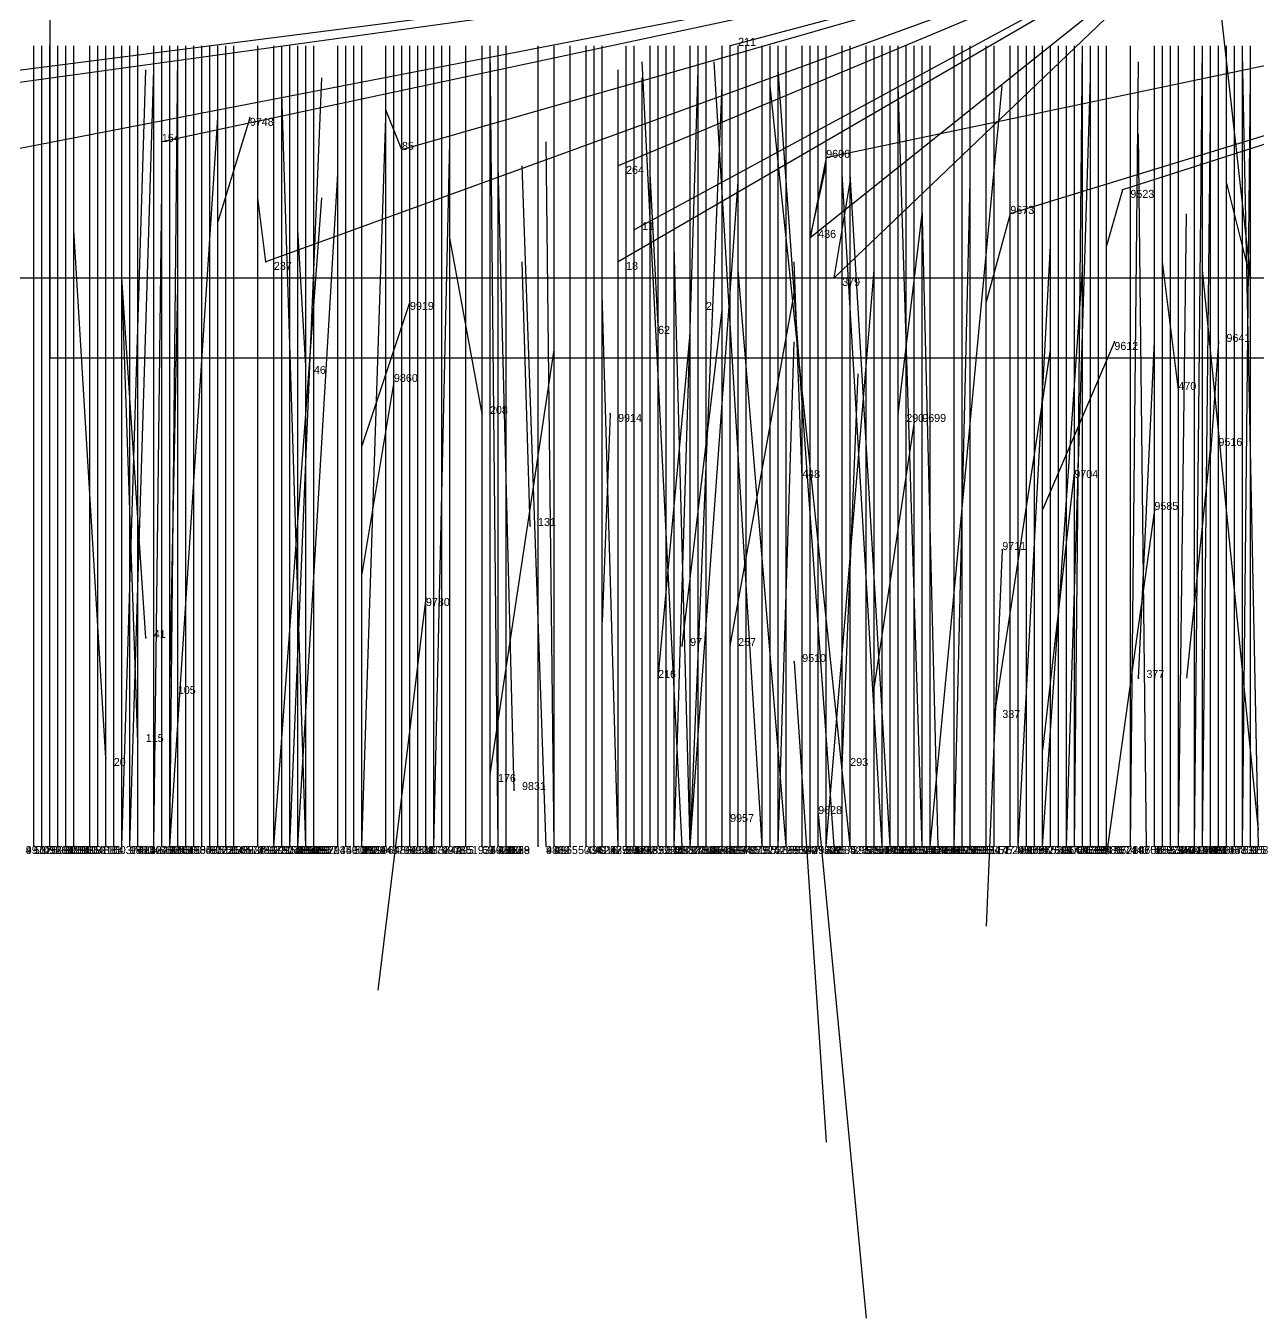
# Model space of a CAD drawing. Extents: x -0.07 to 1.1, y -0.07 to 1.1.
# Drawn here: x 0.161 to 0.315, y -0.059 to 0.1025 of the extents above; entities that cross this region are included whole.
import ezdxf

# ---------------------------------------------------------------- set-up
doc = ezdxf.new("R2010")
doc.units = 0
for name, color, linetype in [('Clients', 3, 'CONTINUOUS'), ('Facilities', 3, 'CONTINUOUS'), ('Facilities_lines', 3, 'CONTINUOUS'), ('Min_max_boxes', 1, 'CONTINUOUS'), ('Normals', 1, 'CONTINUOUS'), ('Source_points', 5, 'CONTINUOUS'), ('Text', 3, 'CONTINUOUS')]:
    doc.layers.add(name, color=color, linetype=linetype)

msp = doc.modelspace()

# ---------------------------------------------------------------- linework, layer by layer
at = {"layer": 'Clients', "color": 5}
for p in [(0.249, 0.1), (0.178, 0.088), (0.208, 0.087), (0.261, 0.086, 1), (0.235, 0.085), (0.298, 0.082, 1), (0.284, 0.079, 1), (0.237, 0.077), (0.259, 0.076), (0.191, 0.073), (0.235, 0.073), (0.262, 0.071), (0.314, 0.071)]:
    msp.add_point(p, dxfattribs=at)
at = {"layer": 'Facilities', "color": 3}
for p in [(0.189, 0.091, 1), (0.209, 0.068, 1), (0.246, 0.068), (0.24, 0.065), (0.297, 0.063, 1), (0.31, 0.063, 1), (0.196, 0.06), (0.207, 0.058, 1), (0.305, 0.057), (0.218, 0.054), (0.234, 0.054, 1), (0.27, 0.054), (0.272, 0.053, 1), (0.309, 0.05, 1), (0.292, 0.047, 1), (0.258, 0.046), (0.302, 0.042, 1), (0.224, 0.04), (0.283, 0.037, 1), (0.211, 0.031, 1), (0.176, 0.026), (0.243, 0.025), (0.249, 0.025), (0.257, 0.023, 1), (0.24, 0.021), (0.3, 0.021), (0.179, 0.02), (0.282, 0.016), (0.175, 0.013), (0.171, 0.011), (0.263, 0.01), (0.219, 0.009), (0.222, 0.007, 1), (0.249, 0.004, 1), (0.26, 0.004, 1), (0.162, 0, 0.362), (0.163, 0, 0.086), (0.163, 0, 0.546), (0.164, 0, 0.513), (0.164, 0, 0.807), (0.164, 0, 0.866), (0.165, 0, 0.772), (0.166, 0, 0.596), (0.166, 0, 0.887), (0.167, 0, 0.787), (0.169, 0, 0.829), (0.17, 0, 0.437), (0.171, 0, 0.253), (0.172, 0, 0.287), (0.173, 0, 0.189), (0.173, 0, 0.951), (0.174, 0, 0.456), (0.174, 0, 0.599), (0.174, 0, 0.949), (0.175, 0, 0.534), (0.175, 0, 0.65), (0.177, 0, 0.008), (0.177, 0, 0.199), (0.177, 0, 0.277), (0.177, 0, 0.33), (0.178, 0, 0.161), (0.179, 0, 0.45), (0.179, 0, 0.594), (0.179, 0, 0.93), (0.179, 0, 0.966), (0.18, 0, 0.101), (0.18, 0, 0.521), (0.181, 0, 0.542), (0.181, 0, 0.861), (0.182, 0, 0.089), (0.183, 0, 0.536), (0.183, 0, 0.794), (0.184, 0, 0.357), (0.184, 0, 0.585), (0.185, 0, 0.711), (0.186, 0, 0.584), (0.187, 0, 0.304), (0.187, 0, 0.579), (0.187, 0, 0.649), (0.187, 0, 0.789), (0.19, 0, 0.122), (0.19, 0, 0.212), (0.19, 0, 0.37), (0.19, 0, 0.841), (0.192, 0, 0.193), (0.192, 0, 0.52), (0.192, 0, 0.606), (0.192, 0, 0.999), (0.193, 0, 0.34), (0.194, 0, 0.066), (0.194, 0, 0.35), (0.194, 0, 0.649), (0.194, 0, 0.959), (0.195, 0, 0.179), (0.195, 0, 0.55), (0.195, 0, 0.989), (0.196, 0, 0.236), (0.196, 0, 0.045), (0.196, 0, 0.796), (0.197, 0, 0.272), (0.197, 0, 0.525), (0.197, 0, 0.926), (0.2, 0, 0.349), (0.201, 0, 0.274), (0.201, 0, 0.646), (0.202, 0, 0.214), (0.202, 0, 0.343), (0.203, 0, 0.487), (0.203, 0, 0.638), (0.203, 0, 0.977), (0.203, 0, 0.835), (0.206, 0, 0.265), (0.207, 0, 0.403), (0.207, 0, 0.296), (0.208, 0, 0.323), (0.208, 0, 0.267), (0.209, 0, 0.777), (0.21, 0, 0.61), (0.211, 0, 0.503), (0.212, 0, 0.332), (0.212, 0, 0.982), (0.213, 0, 0.414), (0.214, 0, 0.192), (0.216, 0, 0.696), (0.218, 0, 0.106), (0.218, 0, 0.428), (0.219, 0, 0.292), (0.219, 0, 0.777), (0.22, 0, 0.083), (0.22, 0, 0.41), (0.22, 0, 0.27), (0.22, 0, 0.916), (0.22, 0, 0.799), (0.221, 0, 0.539), (0.225, 0, 0.429), (0.226, 0, 0.998), (0.227, 0, 0.034), (0.227, 0, 0.765), (0.229, 0, 0.273), (0.231, 0, 0.344), (0.231, 0, 0.263), (0.232, 0, 0.158), (0.233, 0, 0.406), (0.233, 0, 0.679), (0.233, 0, 0.834), (0.235, 0, 0.06), (0.235, 0, 0.014), (0.236, 0, 0.269), (0.236, 0, 0.548), (0.236, 0, 0.913), (0.236, 0, 0.846), (0.237, 0, 0.128), (0.237, 0, 0.437), (0.237, 0, 0.653), (0.237, 0, 0.848), (0.237, 0, 0.911), (0.238, 0, 0.056), (0.239, 0, 0.558), (0.24, 0, 0.707), (0.24, 0, 0.811), (0.241, 0, 0.102), (0.241, 0, 0.161), (0.241, 0, 0.261), (0.242, 0, 0.051), (0.242, 0, 0.564), (0.243, 0, 0.944), (0.244, 0, 0.031), (0.244, 0, 0.022), (0.244, 0, 0.045), (0.244, 0, 0.409), (0.244, 0, 0.807), (0.245, 0, 0.362), (0.246, 0, 0.301), (0.246, 0, 0.841), (0.248, 0, 0.502), (0.249, 0, 0.364), (0.249, 0, 0.693), (0.249, 0, 0.861), (0.25, 0, 0.286), (0.251, 0, 0.274), (0.253, 0, 0.657), (0.253, 0, 0.949), (0.254, 0, 0.741), (0.255, 0, 0.006), (0.255, 0, 0.873), (0.256, 0, 0.152), (0.256, 0, 0.738), (0.256, 0, 0.901), (0.256, 0, 0.997), (0.258, 0, 0.119), (0.259, 0, 0.598), (0.259, 0, 0.741), (0.26, 0, 0.918), (0.261, 0, 0.018), (0.261, 0, 0.256), (0.262, 0, 0.952), (0.263, 0, 0.517), (0.264, 0, 0.17), (0.264, 0, 0.958), (0.266, 0, 0.744), (0.266, 0, 0.737), (0.266, 0, 0.806), (0.266, 0, 0.857), (0.266, 0, 0.866), (0.267, 0, 0.543), (0.268, 0, 0.161), (0.268, 0, 0.25), (0.268, 0, 0.313), (0.268, 0, 0.987), (0.269, 0, 0.419), (0.269, 0, 0.99), (0.27, 0, 0.338), (0.271, 0, 0.095), (0.271, 0, 0.193), (0.272, 0, 0.22), (0.272, 0, 0.728), (0.273, 0, 0.41), (0.273, 0, 0.601), (0.273, 0, 0.954), (0.274, 0, 0.056), (0.274, 0, 0.268), (0.274, 0, 0.513), (0.274, 0, 0.589), (0.275, 0, 0.987), (0.277, 0, 0.482), (0.277, 0, 0.983), (0.277, 0, 0.855), (0.278, 0, 0.207), (0.278, 0, 0.823), (0.278, 0, 0.819), (0.279, 0, 0.86), (0.281, 0, 0.409), (0.281, 0, 0.63), (0.282, 0, 0.354), (0.284, 0, 0.335), (0.284, 0, 0.358), (0.284, 0, 0.898), (0.285, 0, 0.225), (0.285, 0, 0.989), (0.286, 0, 0.12), (0.286, 0, 0.342), (0.286, 0, 0.963), (0.287, 0, 0.175), (0.288, 0, 0.009), (0.288, 0, 0.651), (0.289, 0, 0.438), (0.289, 0, 0.617), (0.29, 0, 0.384), (0.291, 0, 0.413), (0.291, 0, 0.949), (0.292, 0, 0.369), (0.292, 0, 0.493), (0.292, 0, 0.92), (0.293, 0, 0.238), (0.293, 0, 0.211), (0.294, 0, 0.193), (0.294, 0, 0.615), (0.294, 0, 0.775), (0.295, 0, 0.467), (0.296, 0, 0.861), (0.296, 0, 0.868), (0.299, 0, 0.226), (0.299, 0, 0.495), (0.299, 0, 0.941), (0.301, 0, 0.026), (0.302, 0, 0.213), (0.302, 0, 0.578), (0.303, 0, 0.748), (0.303, 0, 0.584), (0.304, 0, 0.595), (0.305, 0, 0.106), (0.305, 0, 0.004), (0.305, 0, 0.338), (0.305, 0, 0.4), (0.307, 0, 0.083), (0.307, 0, 0.382), (0.307, 0, 0.727), (0.308, 0, 0.347), (0.308, 0, 0.452), (0.308, 0, 0.528), (0.308, 0, 0.962), (0.309, 0, 0.847), (0.31, 0, 0.833), (0.311, 0, 0.113), (0.312, 0, 0.426), (0.312, 0, 0.683), (0.313, 0, 0.547), (0.313, 0, 0.95), (0.314, 0, 0.209), (0.314, 0, 0.351)]:
    msp.add_point(p, dxfattribs=at)
at = {"layer": 'Facilities_lines', "color": 3}
for p, q in [((0.309, 0.116), (0.085, 0.085)), ((0.309, 0.116), (0.145, 0.095)), ((0.309, 0.116), (0.149, 0.085)), ((0.309, 0.116), (0.178, 0.088)), ((0.309, 0.116), (0.191, 0.073)), ((0.309, 0.116), (0.208, 0.087)), ((0.309, 0.116), (0.235, 0.073)), ((0.309, 0.116), (0.235, 0.085)), ((0.309, 0.116), (0.237, 0.077)), ((0.309, 0.116), (0.249, 0.1)), ((0.309, 0.116), (0.259, 0.076)), ((0.404, 0.116, 1), (0.261, 0.086, 1)), ((0.309, 0.116), (0.262, 0.071)), ((0.404, 0.116, 1), (0.284, 0.079, 1)), ((0.404, 0.116, 1), (0.298, 0.082, 1)), ((0.309, 0.116), (0.314, 0.071))]:
    msp.add_line(p, q, dxfattribs=at)
at = {"layer": 'Min_max_boxes', "color": 1}
for p, q in [((0.164, 0.297, 1), (0.164, 0.061, 1)), ((0.164, 0.297, 1), (0.164, 0.061, 1)), ((0.085, 0.071), (0.416, 0.071)), ((0.085, 0.071), (0.416, 0.071)), ((0.164, 0.061, 1), (0.552, 0.061, 1)), ((0.164, 0.061, 1), (0.552, 0.061, 1)), ((0.164, 0.061, 1), (0.164, 0.061, 1))]:
    msp.add_line(p, q, dxfattribs=at)
at = {"layer": 'Normals', "color": 1}
for p, q in [((0.162, 0, 0.362), (0.162, 0.1, 0.362)), ((0.163, 0, 0.086), (0.163, 0.1, 0.091)), ((0.163, 0, 0.546), (0.163, 0.1, 0.546)), ((0.164, 0, 0.513), (0.164, 0.1, 0.513)), ((0.164, 0, 0.807), (0.164, 0.1, 0.807)), ((0.164, 0, 0.866), (0.164, 0.1, 0.866)), ((0.165, 0, 0.772), (0.165, 0.1, 0.772)), ((0.166, 0, 0.596), (0.166, 0.1, 0.596)), ((0.166, 0, 0.887), (0.166, 0.1, 0.887)), ((0.167, 0, 0.787), (0.167, 0.1, 0.787)), ((0.169, 0, 0.829), (0.169, 0.1, 0.829)), ((0.17, 0, 0.437), (0.17, 0.1, 0.437)), ((0.171, 0, 0.253), (0.171, 0.1, 0.253)), ((0.172, 0, 0.287), (0.172, 0.1, 0.287)), ((0.173, 0, 0.189), (0.173, 0.1, 0.189)), ((0.174, 0, 0.456), (0.174, 0.1, 0.456)), ((0.174, 0, 0.599), (0.174, 0.1, 0.599)), ((0.175, 0, 0.534), (0.175, 0.1, 0.534)), ((0.175, 0, 0.65), (0.175, 0.1, 0.65)), ((0.177, 0, 0.199), (0.177, 0.1, 0.199)), ((0.177, 0, 0.277), (0.177, 0.1, 0.277)), ((0.177, 0, 0.33), (0.177, 0.1, 0.33)), ((0.178, 0, 0.161), (0.178, 0.1, 0.161)), ((0.179, 0, 0.45), (0.179, 0.1, 0.45)), ((0.179, 0, 0.594), (0.179, 0.1, 0.594)), ((0.179, 0, 0.93), (0.18, 0.099, 0.92)), ((0.18, 0, 0.101), (0.18, 0.1, 0.102)), ((0.18, 0, 0.521), (0.18, 0.1, 0.521)), ((0.181, 0, 0.542), (0.181, 0.1, 0.542)), ((0.181, 0, 0.861), (0.181, 0.1, 0.861)), ((0.182, 0, 0.089), (0.182, 0.1, 0.095)), ((0.183, 0, 0.536), (0.183, 0.1, 0.536)), ((0.183, 0, 0.794), (0.183, 0.1, 0.794)), ((0.184, 0, 0.357), (0.184, 0.1, 0.357)), ((0.184, 0, 0.585), (0.184, 0.1, 0.585)), ((0.185, 0, 0.711), (0.185, 0.1, 0.711)), ((0.186, 0, 0.584), (0.186, 0.1, 0.584)), ((0.187, 0, 0.304), (0.187, 0.1, 0.304)), ((0.187, 0, 0.579), (0.187, 0.1, 0.579)), ((0.187, 0, 0.649), (0.187, 0.1, 0.649)), ((0.187, 0, 0.789), (0.187, 0.1, 0.789)), ((0.19, 0, 0.122), (0.19, 0.1, 0.122)), ((0.19, 0, 0.212), (0.19, 0.1, 0.212)), ((0.19, 0, 0.37), (0.19, 0.1, 0.37)), ((0.19, 0, 0.841), (0.19, 0.1, 0.841)), ((0.192, 0, 0.193), (0.192, 0.1, 0.193)), ((0.192, 0, 0.52), (0.192, 0.1, 0.52)), ((0.192, 0, 0.606), (0.192, 0.1, 0.606)), ((0.193, 0, 0.34), (0.193, 0.1, 0.34)), ((0.194, 0, 0.35), (0.194, 0.1, 0.35)), ((0.194, 0, 0.649), (0.194, 0.1, 0.649)), ((0.195, 0, 0.179), (0.195, 0.1, 0.179)), ((0.195, 0, 0.55), (0.195, 0.1, 0.55)), ((0.196, 0, 0.236), (0.196, 0.1, 0.236)), ((0.196, 0, 0.796), (0.196, 0.1, 0.796)), ((0.197, 0, 0.272), (0.197, 0.1, 0.272)), ((0.197, 0, 0.525), (0.197, 0.1, 0.525)), ((0.197, 0, 0.926), (0.197, 0.1, 0.922)), ((0.2, 0, 0.349), (0.2, 0.1, 0.349)), ((0.201, 0, 0.274), (0.201, 0.1, 0.274)), ((0.201, 0, 0.646), (0.201, 0.1, 0.646)), ((0.202, 0, 0.214), (0.202, 0.1, 0.214)), ((0.202, 0, 0.343), (0.202, 0.1, 0.343)), ((0.203, 0, 0.487), (0.203, 0.1, 0.487)), ((0.203, 0, 0.638), (0.203, 0.1, 0.638)), ((0.203, 0, 0.835), (0.203, 0.1, 0.835)), ((0.206, 0, 0.265), (0.206, 0.1, 0.265)), ((0.207, 0, 0.403), (0.207, 0.1, 0.403)), ((0.207, 0, 0.296), (0.207, 0.1, 0.296)), ((0.208, 0, 0.323), (0.208, 0.1, 0.323)), ((0.208, 0, 0.267), (0.208, 0.1, 0.267)), ((0.209, 0, 0.777), (0.209, 0.1, 0.777)), ((0.21, 0, 0.61), (0.21, 0.1, 0.61)), ((0.211, 0, 0.503), (0.211, 0.1, 0.503)), ((0.212, 0, 0.332), (0.212, 0.1, 0.332)), ((0.213, 0, 0.414), (0.213, 0.1, 0.414)), ((0.214, 0, 0.192), (0.214, 0.1, 0.192)), ((0.216, 0, 0.696), (0.216, 0.1, 0.696)), ((0.218, 0, 0.106), (0.218, 0.1, 0.106)), ((0.218, 0, 0.428), (0.218, 0.1, 0.428)), ((0.22, 0, 0.083), (0.219, 0.1, 0.092)), ((0.219, 0, 0.292), (0.219, 0.1, 0.292)), ((0.219, 0, 0.777), (0.219, 0.1, 0.777)), ((0.22, 0, 0.41), (0.22, 0.1, 0.41)), ((0.22, 0, 0.27), (0.22, 0.1, 0.27)), ((0.22, 0, 0.916), (0.22, 0.1, 0.916)), ((0.22, 0, 0.799), (0.22, 0.1, 0.799)), ((0.221, 0, 0.539), (0.221, 0.1, 0.539)), ((0.225, 0, 0.429), (0.225, 0.1, 0.429)), ((0.227, 0, 0.765), (0.227, 0.1, 0.765)), ((0.229, 0, 0.273), (0.229, 0.1, 0.273)), ((0.231, 0, 0.344), (0.231, 0.1, 0.344)), ((0.231, 0, 0.263), (0.231, 0.1, 0.263)), ((0.232, 0, 0.158), (0.232, 0.1, 0.158)), ((0.233, 0, 0.406), (0.233, 0.1, 0.406)), ((0.233, 0, 0.679), (0.233, 0.1, 0.679)), ((0.233, 0, 0.834), (0.233, 0.1, 0.834)), ((0.236, 0, 0.269), (0.236, 0.1, 0.269)), ((0.236, 0, 0.548), (0.236, 0.1, 0.548)), ((0.236, 0, 0.913), (0.236, 0.1, 0.913)), ((0.236, 0, 0.846), (0.236, 0.1, 0.846)), ((0.237, 0, 0.128), (0.237, 0.1, 0.128)), ((0.237, 0, 0.437), (0.237, 0.1, 0.437)), ((0.237, 0, 0.653), (0.237, 0.1, 0.653)), ((0.237, 0, 0.848), (0.237, 0.1, 0.848)), ((0.237, 0, 0.911), (0.237, 0.1, 0.911)), ((0.239, 0, 0.558), (0.239, 0.1, 0.558)), ((0.24, 0, 0.707), (0.24, 0.1, 0.707)), ((0.24, 0, 0.811), (0.24, 0.1, 0.811)), ((0.241, 0, 0.102), (0.241, 0.1, 0.104)), ((0.241, 0, 0.161), (0.241, 0.1, 0.161)), ((0.241, 0, 0.261), (0.241, 0.1, 0.261)), ((0.242, 0, 0.564), (0.242, 0.1, 0.564)), ((0.244, 0, 0.409), (0.244, 0.1, 0.409)), ((0.244, 0, 0.807), (0.244, 0.1, 0.807)), ((0.245, 0, 0.362), (0.245, 0.1, 0.362)), ((0.246, 0, 0.301), (0.246, 0.1, 0.301)), ((0.246, 0, 0.841), (0.246, 0.1, 0.841)), ((0.248, 0, 0.502), (0.248, 0.1, 0.502)), ((0.249, 0.1), (0.249, 0.1, 0.1)), ((0.249, 0, 0.364), (0.249, 0.1, 0.364)), ((0.249, 0, 0.693), (0.249, 0.1, 0.693)), ((0.249, 0, 0.861), (0.249, 0.1, 0.861)), ((0.25, 0, 0.286), (0.25, 0.1, 0.286)), ((0.251, 0, 0.274), (0.251, 0.1, 0.274)), ((0.253, 0, 0.657), (0.253, 0.1, 0.657)), ((0.254, 0, 0.741), (0.254, 0.1, 0.741)), ((0.255, 0, 0.873), (0.255, 0.1, 0.873)), ((0.256, 0, 0.152), (0.256, 0.1, 0.152)), ((0.256, 0, 0.738), (0.256, 0.1, 0.738)), ((0.256, 0, 0.901), (0.256, 0.1, 0.901)), ((0.258, 0, 0.119), (0.258, 0.1, 0.119)), ((0.259, 0, 0.598), (0.259, 0.1, 0.598)), ((0.259, 0, 0.741), (0.259, 0.1, 0.741)), ((0.26, 0, 0.918), (0.26, 0.1, 0.916)), ((0.261, 0, 0.256), (0.261, 0.1, 0.256)), ((0.263, 0, 0.517), (0.263, 0.1, 0.517)), ((0.264, 0, 0.17), (0.264, 0.1, 0.17)), ((0.266, 0, 0.744), (0.266, 0.1, 0.744)), ((0.266, 0, 0.737), (0.266, 0.1, 0.737)), ((0.266, 0, 0.806), (0.266, 0.1, 0.806)), ((0.266, 0, 0.857), (0.266, 0.1, 0.857)), ((0.266, 0, 0.866), (0.266, 0.1, 0.866)), ((0.267, 0, 0.543), (0.267, 0.1, 0.543)), ((0.268, 0, 0.161), (0.268, 0.1, 0.161)), ((0.268, 0, 0.25), (0.268, 0.1, 0.25)), ((0.268, 0, 0.313), (0.268, 0.1, 0.313)), ((0.269, 0, 0.419), (0.269, 0.1, 0.419)), ((0.27, 0, 0.338), (0.27, 0.1, 0.338)), ((0.271, 0, 0.095), (0.271, 0.1, 0.1)), ((0.271, 0, 0.193), (0.271, 0.1, 0.193)), ((0.272, 0, 0.22), (0.272, 0.1, 0.22)), ((0.272, 0, 0.728), (0.272, 0.1, 0.728)), ((0.273, 0, 0.41), (0.273, 0.1, 0.41)), ((0.273, 0, 0.601), (0.273, 0.1, 0.601)), ((0.274, 0, 0.268), (0.274, 0.1, 0.268)), ((0.274, 0, 0.513), (0.274, 0.1, 0.513)), ((0.274, 0, 0.589), (0.274, 0.1, 0.589)), ((0.277, 0, 0.482), (0.277, 0.1, 0.482)), ((0.277, 0, 0.855), (0.277, 0.1, 0.855)), ((0.278, 0, 0.207), (0.278, 0.1, 0.207)), ((0.278, 0, 0.823), (0.278, 0.1, 0.823)), ((0.278, 0, 0.819), (0.278, 0.1, 0.819)), ((0.279, 0, 0.86), (0.279, 0.1, 0.86)), ((0.281, 0, 0.409), (0.281, 0.1, 0.409)), ((0.281, 0, 0.63), (0.281, 0.1, 0.63)), ((0.282, 0, 0.354), (0.282, 0.1, 0.354)), ((0.284, 0, 0.335), (0.284, 0.1, 0.335)), ((0.284, 0, 0.358), (0.284, 0.1, 0.358)), ((0.284, 0, 0.898), (0.284, 0.1, 0.898)), ((0.285, 0, 0.225), (0.285, 0.1, 0.225)), ((0.286, 0, 0.12), (0.286, 0.1, 0.12)), ((0.286, 0, 0.342), (0.286, 0.1, 0.342)), ((0.287, 0, 0.175), (0.287, 0.1, 0.175)), ((0.288, 0, 0.651), (0.288, 0.1, 0.651)), ((0.289, 0, 0.438), (0.289, 0.1, 0.438)), ((0.289, 0, 0.617), (0.289, 0.1, 0.617)), ((0.29, 0, 0.384), (0.29, 0.1, 0.384)), ((0.291, 0, 0.413), (0.291, 0.1, 0.413)), ((0.292, 0, 0.369), (0.292, 0.1, 0.369)), ((0.292, 0, 0.493), (0.292, 0.1, 0.493)), ((0.292, 0, 0.92), (0.293, 0.1, 0.918)), ((0.293, 0, 0.238), (0.293, 0.1, 0.238)), ((0.293, 0, 0.211), (0.293, 0.1, 0.211)), ((0.294, 0, 0.193), (0.294, 0.1, 0.193)), ((0.294, 0, 0.615), (0.294, 0.1, 0.615)), ((0.294, 0, 0.775), (0.294, 0.1, 0.775)), ((0.295, 0, 0.467), (0.295, 0.1, 0.467)), ((0.296, 0, 0.861), (0.296, 0.1, 0.861)), ((0.296, 0, 0.868), (0.296, 0.1, 0.868)), ((0.299, 0, 0.226), (0.299, 0.1, 0.226)), ((0.299, 0, 0.495), (0.299, 0.1, 0.495)), ((0.302, 0, 0.213), (0.302, 0.1, 0.213)), ((0.302, 0, 0.578), (0.302, 0.1, 0.578)), ((0.303, 0, 0.748), (0.303, 0.1, 0.748)), ((0.303, 0, 0.584), (0.303, 0.1, 0.584)), ((0.304, 0, 0.595), (0.304, 0.1, 0.595)), ((0.305, 0, 0.106), (0.305, 0.1, 0.106)), ((0.305, 0, 0.338), (0.305, 0.1, 0.338)), ((0.305, 0, 0.4), (0.305, 0.1, 0.4)), ((0.307, 0, 0.083), (0.308, 0.1, 0.087)), ((0.307, 0, 0.382), (0.307, 0.1, 0.382)), ((0.307, 0, 0.727), (0.307, 0.1, 0.727)), ((0.308, 0, 0.347), (0.308, 0.1, 0.347)), ((0.308, 0, 0.452), (0.308, 0.1, 0.452)), ((0.308, 0, 0.528), (0.308, 0.1, 0.528)), ((0.309, 0, 0.847), (0.309, 0.1, 0.847)), ((0.31, 0, 0.833), (0.31, 0.1, 0.833)), ((0.311, 0, 0.113), (0.311, 0.1, 0.113)), ((0.312, 0, 0.426), (0.312, 0.1, 0.426)), ((0.312, 0, 0.683), (0.312, 0.1, 0.683)), ((0.313, 0, 0.547), (0.313, 0.1, 0.547)), ((0.315, 0, 0.932), (0.313, 0.099, 0.922)), ((0.314, 0, 0.209), (0.314, 0.1, 0.209)), ((0.314, 0, 0.351), (0.314, 0.1, 0.351)), ((0.173, 0, 0.951), (0.176, 0.097, 0.925)), ((0.174, 0, 0.949), (0.177, 0.097, 0.925)), ((0.194, 0, 0.066), (0.194, 0.098, 0.084)), ((0.235, 0, 0.06), (0.235, 0.097, 0.083)), ((0.243, 0, 0.944), (0.238, 0.098, 0.923)), ((0.242, 0, 0.051), (0.245, 0.097, 0.078)), ((0.253, 0, 0.949), (0.247, 0.098, 0.93)), ((0.262, 0, 0.952), (0.255, 0.097, 0.929)), ((0.299, 0, 0.941), (0.3, 0.098, 0.922)), ((0.194, 0, 0.959), (0.198, 0.096, 0.933)), ((0.238, 0, 0.056), (0.238, 0.096, 0.082)), ((0.291, 0, 0.949), (0.294, 0.096, 0.919)), ((0.313, 0, 0.95), (0.314, 0.096, 0.922)), ((0.196, 0, 0.045), (0.193, 0.094, 0.079)), ((0.244, 0, 0.045), (0.248, 0.095, 0.078)), ((0.264, 0, 0.958), (0.254, 0.095, 0.929)), ((0.273, 0, 0.954), (0.27, 0.095, 0.924)), ((0.274, 0, 0.056), (0.283, 0.095, 0.087)), ((0.286, 0, 0.963), (0.286, 0.093, 0.927)), ((0.179, 0, 0.966), (0.185, 0.091, 0.926)), ((0.189, 0.091, 1), (0.185, 0.078, 1.099)), ((0.203, 0, 0.977), (0.206, 0.091, 0.935)), ((0.208, 0.087), (0.206, 0.092, 0.1)), ((0.308, 0, 0.962), (0.309, 0.091, 0.92)), ((0.178, 0.088), (0.178, 0.089, 0.1)), ((0.235, 0.085), (0.235, 0.09, 0.1)), ((0.301, 0, 0.026), (0.3, 0.089, 0.073)), ((0.212, 0, 0.982), (0.214, 0.088, 0.935)), ((0.227, 0, 0.034), (0.226, 0.088, 0.081)), ((0.261, 0.086, 1), (0.259, 0.076, 1.099)), ((0.195, 0, 0.989), (0.2, 0.084, 0.934)), ((0.222, 0.007, 1), (0.22, 0.085, 0.937)), ((0.226, 0, 0.998), (0.223, 0.085, 0.945)), ((0.237, 0.077), (0.237, 0.085, 0.1)), ((0.24, 0.065), (0.239, 0.084, 0.098)), ((0.246, 0.068), (0.246, 0.084, 0.099)), ((0.259, 0.076), (0.261, 0.085, 0.1)), ((0.268, 0, 0.987), (0.263, 0.084, 0.933)), ((0.269, 0, 0.99), (0.264, 0.084, 0.936)), ((0.235, 0.073), (0.235, 0.083, 0.1)), ((0.244, 0, 0.031), (0.25, 0.083, 0.087)), ((0.262, 0.071), (0.264, 0.083, 0.099)), ((0.277, 0, 0.983), (0.279, 0.083, 0.927)), ((0.314, 0.071), (0.311, 0.083, 0.099)), ((0.177, 0, 0.008), (0.178, 0.082, 0.065)), ((0.191, 0.073), (0.19, 0.081, 0.1)), ((0.192, 0, 0.999), (0.198, 0.081, 0.941)), ((0.298, 0.082, 1), (0.296, 0.075, 1.1)), ((0.249, 0.004, 1), (0.249, 0.08, 0.935)), ((0.275, 0, 0.987), (0.273, 0.08, 0.928)), ((0.27, 0.054), (0.273, 0.079, 0.097)), ((0.284, 0.079, 1), (0.281, 0.068, 1.099)), ((0.305, 0, 0.004), (0.306, 0.079, 0.066)), ((0.171, 0.011), (0.167, 0.077, 0.075)), ((0.196, 0.06), (0.195, 0.077, 0.098)), ((0.218, 0.054), (0.214, 0.076, 0.097)), ((0.244, 0, 0.022), (0.242, 0.075, 0.088)), ((0.285, 0, 0.989), (0.289, 0.075, 0.923)), ((0.224, 0.04), (0.223, 0.073, 0.094)), ((0.258, 0.046), (0.257, 0.073, 0.096)), ((0.305, 0.057), (0.303, 0.073, 0.099)), ((0.256, 0, 0.997), (0.25, 0.072, 0.928)), ((0.261, 0, 0.018), (0.267, 0.072, 0.087)), ((0.288, 0, 0.009), (0.293, 0.072, 0.078)), ((0.315, 0.002), (0.308, 0.072, 0.071)), ((0.176, 0.026), (0.173, 0.071, 0.089)), ((0.175, 0.013), (0.173, 0.071, 0.081)), ((0.179, 0.02), (0.18, 0.07, 0.087)), ((0.209, 0.068, 1), (0.203, 0.05, 1.098)), ((0.235, 0, 0.014), (0.233, 0.069, 0.086)), ((0.249, 0.025), (0.257, 0.069, 0.09)), ((0.243, 0.025), (0.248, 0.067, 0.091)), ((0.24, 0.021), (0.244, 0.064, 0.091)), ((0.255, 0, 0.006), (0.257, 0.063, 0.084)), ((0.297, 0.063, 1), (0.288, 0.042, 1.097)), ((0.3, 0.021), (0.302, 0.063, 0.091)), ((0.31, 0.063, 1), (0.309, 0.049, 1.099)), ((0.219, 0.009), (0.227, 0.062, 0.084)), ((0.282, 0.016), (0.289, 0.062, 0.089)), ((0.263, 0.01), (0.265, 0.059, 0.087)), ((0.207, 0.058, 1), (0.203, 0.034, 1.097)), ((0.234, 0.054, 1), (0.233, 0.028, 1.097)), ((0.272, 0.053, 1), (0.267, 0.02, 1.094)), ((0.309, 0.05, 1), (0.306, 0.021, 1.096)), ((0.292, 0.047, 1), (0.288, 0.012, 1.094)), ((0.302, 0.042, 1), (0.296, -0.001, 1.09)), ((0.283, 0.037, 1), (0.281, -0.01, 1.088)), ((0.211, 0.031, 1), (0.205, -0.018, 1.087)), ((0.257, 0.023, 1), (0.261, -0.037, 1.079)), ((0.26, 0.004, 1), (0.266, -0.059, 1.077))]:
    msp.add_line(p, q, dxfattribs=at)
at = {"layer": 'Source_points', "color": 5}
for p in [(0.249, 0.1), (0.189, 0.091, 1), (0.178, 0.088), (0.208, 0.087), (0.261, 0.086, 1), (0.235, 0.085), (0.298, 0.082, 1), (0.284, 0.079, 1), (0.237, 0.077), (0.259, 0.076), (0.191, 0.073), (0.235, 0.073), (0.262, 0.071), (0.314, 0.071), (0.209, 0.068, 1), (0.246, 0.068), (0.24, 0.065), (0.297, 0.063, 1), (0.31, 0.063, 1), (0.196, 0.06), (0.207, 0.058, 1), (0.305, 0.057), (0.218, 0.054), (0.234, 0.054, 1), (0.27, 0.054), (0.272, 0.053, 1), (0.309, 0.05, 1), (0.292, 0.047, 1), (0.258, 0.046), (0.302, 0.042, 1), (0.224, 0.04), (0.283, 0.037, 1), (0.211, 0.031, 1), (0.176, 0.026), (0.243, 0.025), (0.249, 0.025), (0.257, 0.023, 1), (0.24, 0.021), (0.3, 0.021), (0.179, 0.02), (0.282, 0.016), (0.175, 0.013), (0.171, 0.011), (0.263, 0.01), (0.219, 0.009), (0.222, 0.007, 1), (0.249, 0.004, 1), (0.26, 0.004, 1), (0.162, 0, 0.362), (0.163, 0, 0.086), (0.163, 0, 0.546), (0.164, 0, 0.513), (0.164, 0, 0.807), (0.164, 0, 0.866), (0.165, 0, 0.772), (0.166, 0, 0.596), (0.166, 0, 0.887), (0.167, 0, 0.787), (0.169, 0, 0.829), (0.17, 0, 0.437), (0.171, 0, 0.253), (0.172, 0, 0.287), (0.173, 0, 0.189), (0.173, 0, 0.951), (0.174, 0, 0.456), (0.174, 0, 0.599), (0.174, 0, 0.949), (0.175, 0, 0.534), (0.175, 0, 0.65), (0.177, 0, 0.008), (0.177, 0, 0.199), (0.177, 0, 0.277), (0.177, 0, 0.33), (0.178, 0, 0.161), (0.179, 0, 0.45), (0.179, 0, 0.594), (0.179, 0, 0.93), (0.179, 0, 0.966), (0.18, 0, 0.101), (0.18, 0, 0.521), (0.181, 0, 0.542), (0.181, 0, 0.861), (0.182, 0, 0.089), (0.183, 0, 0.536), (0.183, 0, 0.794), (0.184, 0, 0.357), (0.184, 0, 0.585), (0.185, 0, 0.711), (0.186, 0, 0.584), (0.187, 0, 0.304), (0.187, 0, 0.579), (0.187, 0, 0.649), (0.187, 0, 0.789), (0.19, 0, 0.122), (0.19, 0, 0.212), (0.19, 0, 0.37), (0.19, 0, 0.841), (0.192, 0, 0.193), (0.192, 0, 0.52), (0.192, 0, 0.606), (0.192, 0, 0.999), (0.193, 0, 0.34), (0.194, 0, 0.066), (0.194, 0, 0.35), (0.194, 0, 0.649), (0.194, 0, 0.959), (0.195, 0, 0.179), (0.195, 0, 0.55), (0.195, 0, 0.989), (0.196, 0, 0.236), (0.196, 0, 0.045), (0.196, 0, 0.796), (0.197, 0, 0.272), (0.197, 0, 0.525), (0.197, 0, 0.926), (0.2, 0, 0.349), (0.201, 0, 0.274), (0.201, 0, 0.646), (0.202, 0, 0.214), (0.202, 0, 0.343), (0.203, 0, 0.487), (0.203, 0, 0.638), (0.203, 0, 0.977), (0.203, 0, 0.835), (0.206, 0, 0.265), (0.207, 0, 0.403), (0.207, 0, 0.296), (0.208, 0, 0.323), (0.208, 0, 0.267), (0.209, 0, 0.777), (0.21, 0, 0.61), (0.211, 0, 0.503), (0.212, 0, 0.332), (0.212, 0, 0.982), (0.213, 0, 0.414), (0.214, 0, 0.192), (0.216, 0, 0.696), (0.218, 0, 0.106), (0.218, 0, 0.428), (0.219, 0, 0.292), (0.219, 0, 0.777), (0.22, 0, 0.083), (0.22, 0, 0.41), (0.22, 0, 0.27), (0.22, 0, 0.916), (0.22, 0, 0.799), (0.221, 0, 0.539), (0.225, 0, 0.429), (0.226, 0, 0.998), (0.227, 0, 0.034), (0.227, 0, 0.765), (0.229, 0, 0.273), (0.231, 0, 0.344), (0.231, 0, 0.263), (0.232, 0, 0.158), (0.233, 0, 0.406), (0.233, 0, 0.679), (0.233, 0, 0.834), (0.235, 0, 0.06), (0.235, 0, 0.014), (0.236, 0, 0.269), (0.236, 0, 0.548), (0.236, 0, 0.913), (0.236, 0, 0.846), (0.237, 0, 0.128), (0.237, 0, 0.437), (0.237, 0, 0.653), (0.237, 0, 0.848), (0.237, 0, 0.911), (0.238, 0, 0.056), (0.239, 0, 0.558), (0.24, 0, 0.707), (0.24, 0, 0.811), (0.241, 0, 0.102), (0.241, 0, 0.161), (0.241, 0, 0.261), (0.242, 0, 0.051), (0.242, 0, 0.564), (0.243, 0, 0.944), (0.244, 0, 0.031), (0.244, 0, 0.022), (0.244, 0, 0.045), (0.244, 0, 0.409), (0.244, 0, 0.807), (0.245, 0, 0.362), (0.246, 0, 0.301), (0.246, 0, 0.841), (0.248, 0, 0.502), (0.249, 0, 0.364), (0.249, 0, 0.693), (0.249, 0, 0.861), (0.25, 0, 0.286), (0.251, 0, 0.274), (0.253, 0, 0.657), (0.253, 0, 0.949), (0.254, 0, 0.741), (0.255, 0, 0.006), (0.255, 0, 0.873), (0.256, 0, 0.152), (0.256, 0, 0.738), (0.256, 0, 0.901), (0.256, 0, 0.997), (0.258, 0, 0.119), (0.259, 0, 0.598), (0.259, 0, 0.741), (0.26, 0, 0.918), (0.261, 0, 0.018), (0.261, 0, 0.256), (0.262, 0, 0.952), (0.263, 0, 0.517), (0.264, 0, 0.17), (0.264, 0, 0.958), (0.266, 0, 0.744), (0.266, 0, 0.737), (0.266, 0, 0.806), (0.266, 0, 0.857), (0.266, 0, 0.866), (0.267, 0, 0.543), (0.268, 0, 0.161), (0.268, 0, 0.25), (0.268, 0, 0.313), (0.268, 0, 0.987), (0.269, 0, 0.419), (0.269, 0, 0.99), (0.27, 0, 0.338), (0.271, 0, 0.095), (0.271, 0, 0.193), (0.272, 0, 0.22), (0.272, 0, 0.728), (0.273, 0, 0.41), (0.273, 0, 0.601), (0.273, 0, 0.954), (0.274, 0, 0.056), (0.274, 0, 0.268), (0.274, 0, 0.513), (0.274, 0, 0.589), (0.275, 0, 0.987), (0.277, 0, 0.482), (0.277, 0, 0.983), (0.277, 0, 0.855), (0.278, 0, 0.207), (0.278, 0, 0.823), (0.278, 0, 0.819), (0.279, 0, 0.86), (0.281, 0, 0.409), (0.281, 0, 0.63), (0.282, 0, 0.354), (0.284, 0, 0.335), (0.284, 0, 0.358), (0.284, 0, 0.898), (0.285, 0, 0.225), (0.285, 0, 0.989), (0.286, 0, 0.12), (0.286, 0, 0.342), (0.286, 0, 0.963), (0.287, 0, 0.175), (0.288, 0, 0.009), (0.288, 0, 0.651), (0.289, 0, 0.438), (0.289, 0, 0.617), (0.29, 0, 0.384), (0.291, 0, 0.413), (0.291, 0, 0.949), (0.292, 0, 0.369), (0.292, 0, 0.493), (0.292, 0, 0.92), (0.293, 0, 0.238), (0.293, 0, 0.211), (0.294, 0, 0.193), (0.294, 0, 0.615), (0.294, 0, 0.775), (0.295, 0, 0.467), (0.296, 0, 0.861), (0.296, 0, 0.868), (0.299, 0, 0.226), (0.299, 0, 0.495), (0.299, 0, 0.941), (0.301, 0, 0.026), (0.302, 0, 0.213), (0.302, 0, 0.578), (0.303, 0, 0.748), (0.303, 0, 0.584), (0.304, 0, 0.595), (0.305, 0, 0.106), (0.305, 0, 0.004), (0.305, 0, 0.338), (0.305, 0, 0.4), (0.307, 0, 0.083), (0.307, 0, 0.382), (0.307, 0, 0.727), (0.308, 0, 0.347), (0.308, 0, 0.452), (0.308, 0, 0.528), (0.308, 0, 0.962), (0.309, 0, 0.847), (0.31, 0, 0.833), (0.311, 0, 0.113), (0.312, 0, 0.426), (0.312, 0, 0.683), (0.313, 0, 0.547), (0.313, 0, 0.95), (0.314, 0, 0.209), (0.314, 0, 0.351)]:
    msp.add_point(p, dxfattribs=at)

# ---------------------------------------------------------------- texts
at = {"layer": 'Text', "color": 3}
for s, p in [('211', (0.25, 0.1)), ('9748', (0.189, 0.09, 1)), ('154', (0.178, 0.088)), ('85', (0.208, 0.087)), ('9606', (0.261, 0.086, 1)), ('264', (0.236, 0.084)), ('9523', (0.299, 0.081, 1)), ('9673', (0.284, 0.079, 1)), ('11', (0.238, 0.077)), ('436', (0.26, 0.076)), ('237', (0.192, 0.072)), ('18', (0.236, 0.072)), ('379', (0.263, 0.07)), ('9919', (0.209, 0.067, 1)), ('2', (0.246, 0.067)), ('62', (0.24, 0.064)), ('9612', (0.297, 0.062, 1)), ('9641', (0.311, 0.063, 1)), ('46', (0.197, 0.059)), ('9860', (0.207, 0.058, 1)), ('470', (0.305, 0.057)), ('208', (0.219, 0.054)), ('9914', (0.235, 0.053, 1)), ('290', (0.271, 0.053)), ('9699', (0.273, 0.053, 1)), ('9516', (0.31, 0.05, 1)), ('448', (0.258, 0.046)), ('9704', (0.292, 0.046, 1)), ('9585', (0.302, 0.042, 1)), ('131', (0.225, 0.04)), ('9711', (0.283, 0.037, 1)), ('9780', (0.211, 0.03, 1)), ('41', (0.177, 0.026)), ('97', (0.244, 0.025)), ('257', (0.25, 0.025)), ('9510', (0.258, 0.023, 1)), ('216', (0.24, 0.021)), ('377', (0.301, 0.021)), ('105', (0.18, 0.019)), ('337', (0.283, 0.016)), ('115', (0.176, 0.013)), ('20', (0.172, 0.01)), ('293', (0.264, 0.01)), ('176', (0.22, 0.008)), ('9831', (0.223, 0.007, 1)), ('9628', (0.26, 0.004, 1)), ('9957', (0.249, 0.003, 1)), ('4974', (0.161, -0.001, 0.286)), ('9970', (0.161, -0.001, 0.792)), ('5025', (0.162, -0.001, 0.362)), ('5170', (0.162, -0.001, 0.723)), ('137', (0.162, -0.001, 0.238)), ('5204', (0.164, -0.001, 0.513)), ('5235', (0.164, -0.001, 0.546)), ('9811', (0.164, -0.001, 0.807)), ('118', (0.164, -0.001, 0.086)), ('9928', (0.165, -0.001, 0.866)), ('5054', (0.166, -0.001, 0.596)), ('9735', (0.166, -0.001, 0.772)), ('9960', (0.167, -0.001, 0.887)), ('9853', (0.168, -0.001, 0.787)), ('9911', (0.169, -0.001, 0.829)), ('4881', (0.17, -0.001, 0.437)), ('184', (0.171, -0.001, 0.253)), ('5037', (0.172, -0.001, 0.287)), ('9881', (0.174, -0.001, 0.949)), ('9900', (0.174, -0.001, 0.951)), ('158', (0.174, -0.001, 0.189)), ('4823', (0.175, -0.001, 0.456)), ('5150', (0.175, -0.001, 0.599)), ('5212', (0.175, -0.001, 0.534)), ('5243', (0.175, -0.001, 0.65)), ('4861', (0.177, -0.001, 0.277)), ('4864', (0.178, -0.001, 0.33)), ('202', (0.178, -0.001, 0.008)), ('255', (0.178, -0.001, 0.199)), ('283', (0.178, -0.001, 0.161)), ('4853', (0.179, -0.001, 0.45)), ('5101', (0.179, -0.001, 0.594)), ('9759', (0.179, -0.001, 0.93)), ('9764', (0.179, -0.001, 0.966)), ('5160', (0.18, -0.001, 0.521)), ('75', (0.18, -0.001, 0.101)), ('5055', (0.182, -0.001, 0.542)), ('9848', (0.182, -0.001, 0.861)), ('150', (0.182, -0.001, 0.089)), ('5023', (0.184, -0.001, 0.357)), ('5171', (0.184, -0.001, 0.536)), ('9762', (0.184, -0.001, 0.794)), ('5103', (0.185, -0.001, 0.585)), ('5183', (0.185, -0.001, 0.711)), ('5047', (0.186, -0.001, 0.584)), ('5057', (0.187, -0.001, 0.579)), ('5027', (0.188, -0.001, 0.304)), ('5227', (0.188, -0.001, 0.649)), ('9830', (0.188, -0.001, 0.789)), ('4997', (0.19, -0.001, 0.37)), ('233', (0.19, -0.001, 0.212)), ('181', (0.19, -0.001, 0.122)), ('9999', (0.191, -0.001, 0.841)), ('221', (0.192, -0.001, 0.193)), ('5075', (0.193, -0.001, 0.52)), ('5143', (0.193, -0.001, 0.606)), ('9730', (0.193, -0.001, 0.999)), ('5031', (0.194, -0.001, 0.34)), ('4947', (0.195, -0.001, 0.35)), ('5187', (0.195, -0.001, 0.649)), ('9878', (0.195, -0.001, 0.989)), ('9906', (0.195, -0.001, 0.959)), ('119', (0.195, -0.001, 0.066)), ('5111', (0.196, -0.001, 0.55)), ('9969', (0.196, -0.001, 0.796)), ('163', (0.196, -0.001, 0.179)), ('4977', (0.197, -0.001, 0.272)), ('6', (0.197, -0.001, 0.236)), ('286', (0.197, -0.001, 0.045)), ('5213', (0.198, -0.001, 0.525)), ('9794', (0.198, -0.001, 0.926)), ('4902', (0.201, -0.001, 0.274)), ('5007', (0.201, -0.001, 0.349)), ('5092', (0.202, -0.001, 0.646)), ('4820', (0.203, -0.001, 0.343)), ('4921', (0.203, -0.001, 0.487)), ('5134', (0.203, -0.001, 0.638)), ('9769', (0.203, -0.001, 0.977)), ('195', (0.203, -0.001, 0.214)), ('9996', (0.204, -0.001, 0.835)), ('4879', (0.206, -0.001, 0.265)), ('4862', (0.207, -0.001, 0.403)), ('4890', (0.207, -0.001, 0.296)), ('4904', (0.209, -0.001, 0.323)), ('4918', (0.209, -0.001, 0.267)), ('9924', (0.209, -0.001, 0.777)), ('5167', (0.21, -0.001, 0.61)), ('4833', (0.211, -0.001, 0.503)), ('4911', (0.213, -0.001, 0.332)), ('9978', (0.213, -0.001, 0.982)), ('4995', (0.214, -0.001, 0.414)), ('44', (0.214, -0.001, 0.192)), ('5193', (0.216, -0.001, 0.696)), ('69', (0.218, -0.001, 0.106)), ('4928', (0.219, -0.001, 0.428)), ('5032', (0.219, -0.001, 0.292)), ('4960', (0.22, -0.001, 0.27)), ('9873', (0.22, -0.001, 0.777)), ('9932', (0.22, -0.001, 0.916)), ('4859', (0.221, -0.001, 0.41)), ('5228', (0.221, -0.001, 0.539)), ('9989', (0.221, -0.001, 0.799)), ('76', (0.221, -0.001, 0.083)), ('4832', (0.226, -0.001, 0.429)), ('9869', (0.226, -0.001, 0.998)), ('43', (0.227, -0.001, 0.034)), ('9865', (0.227, -0.001, 0.765)), ('5034', (0.23, -0.001, 0.273)), ('4962', (0.231, -0.001, 0.263)), ('4916', (0.232, -0.001, 0.344)), ('1', (0.233, -0.001, 0.158)), ('4878', (0.234, -0.001, 0.406)), ('5250', (0.234, -0.001, 0.679)), ('9798', (0.234, -0.001, 0.834)), ('5039', (0.236, -0.001, 0.548)), ('9741', (0.236, -0.001, 0.913)), ('274', (0.236, -0.001, 0.014)), ('182', (0.236, -0.001, 0.06)), ('4845', (0.237, -0.001, 0.437)), ('4850', (0.237, -0.001, 0.269)), ('5239', (0.237, -0.001, 0.653)), ('9796', (0.237, -0.001, 0.848)), ('9800', (0.237, -0.001, 0.846)), ('9958', (0.237, -0.001, 0.911)), ('160', (0.237, -0.001, 0.128)), ('200', (0.239, -0.001, 0.056)), ('5207', (0.24, -0.001, 0.558)), ('9962', (0.24, -0.001, 0.811)), ('5177', (0.241, -0.001, 0.707)), ('140', (0.241, -0.001, 0.102)), ('171', (0.241, -0.001, 0.161)), ('4827', (0.242, -0.001, 0.261)), ('5220', (0.242, -0.001, 0.564)), ('38', (0.243, -0.001, 0.051)), ('9823', (0.243, -0.001, 0.944)), ('9753', (0.244, -0.001, 0.807)), ('213', (0.244, -0.001, 0.022)), ('4965', (0.245, -0.001, 0.409)), ('212', (0.245, -0.001, 0.031)), ('214', (0.245, -0.001, 0.045)), ('4821', (0.246, -0.001, 0.362)), ('4828', (0.247, -0.001, 0.301)), ('9940', (0.247, -0.001, 0.841)), ('4839', (0.248, -0.001, 0.502)), ('4945', (0.249, -0.001, 0.364)), ('5176', (0.249, -0.001, 0.693)), ('9797', (0.25, -0.001, 0.861)), ('4818', (0.251, -0.001, 0.286)), ('5017', (0.252, -0.001, 0.274)), ('5261', (0.253, -0.001, 0.657)), ('9742', (0.253, -0.001, 0.949)), ('5335', (0.254, -0.001, 0.741)), ('385', (0.256, -0.001, 0.152)), ('9562', (0.256, -0.001, 0.873)), ('298', (0.256, -0.001, 0.006)), ('5344', (0.257, -0.001, 0.738)), ('9592', (0.257, -0.001, 0.901)), ('9597', (0.257, -0.001, 0.997)), ('447', (0.258, -0.001, 0.119)), ('5277', (0.26, -0.001, 0.598)), ('5322', (0.26, -0.001, 0.741)), ('9646', (0.26, -0.001, 0.918)), ('4768', (0.261, -0.001, 0.256)), ('338', (0.261, -0.001, 0.018)), ('9573', (0.262, -0.001, 0.952)), ('427', (0.264, -0.001, 0.17)), ('5252', (0.264, -0.001, 0.517)), ('9629', (0.265, -0.001, 0.958)), ('5333', (0.266, -0.001, 0.737)), ('9624', (0.266, -0.001, 0.806)), ('9685', (0.266, -0.001, 0.857)), ('9705', (0.266, -0.001, 0.866)), ('5280', (0.267, -0.001, 0.543)), ('5297', (0.267, -0.001, 0.744)), ('4756', (0.268, -0.001, 0.313)), ('408', (0.269, -0.001, 0.161)), ('475', (0.269, -0.001, 0.25)), ('9619', (0.269, -0.001, 0.987)), ('4803', (0.27, -0.001, 0.419)), ('9651', (0.27, -0.001, 0.99)), ('465', (0.271, -0.001, 0.193)), ('4732', (0.271, -0.001, 0.338)), ('326', (0.271, -0.001, 0.095)), ('5326', (0.272, -0.001, 0.728)), ('445', (0.273, -0.001, 0.22)), ('9574', (0.273, -0.001, 0.954)), ('4737', (0.274, -0.001, 0.41)), ('417', (0.274, -0.001, 0.056)), ('5298', (0.274, -0.001, 0.601)), ('4695', (0.275, -0.001, 0.268)), ('5275', (0.275, -0.001, 0.513)), ('5347', (0.275, -0.001, 0.589)), ('9682', (0.276, -0.001, 0.987)), ('4765', (0.277, -0.001, 0.482)), ('9672', (0.277, -0.001, 0.855)), ('9560', (0.278, -0.001, 0.983)), ('451', (0.279, -0.001, 0.207)), ('9655', (0.279, -0.001, 0.823)), ('9683', (0.279, -0.001, 0.819)), ('9511', (0.28, -0.001, 0.86)), ('5352', (0.281, -0.001, 0.63)), ('4752', (0.282, -0.001, 0.409)), ('4748', (0.283, -0.001, 0.354)), ('4766', (0.285, -0.001, 0.335)), ('4800', (0.285, -0.001, 0.358)), ('455', (0.285, -0.001, 0.225)), ('9713', (0.285, -0.001, 0.898)), ('4787', (0.286, -0.001, 0.342)), ('369', (0.286, -0.001, 0.12)), ('9677', (0.286, -0.001, 0.963)), ('9696', (0.286, -0.001, 0.989)), ('478', (0.288, -0.001, 0.009)), ('323', (0.288, -0.001, 0.175)), ('5269', (0.288, -0.001, 0.651)), ('5296', (0.289, -0.001, 0.617)), ('4806', (0.29, -0.001, 0.438)), ('4721', (0.291, -0.001, 0.384)), ('9710', (0.291, -0.001, 0.949)), ('4753', (0.292, -0.001, 0.413)), ('4696', (0.293, -0.001, 0.369)), ('4797', (0.293, -0.001, 0.493)), ('9569', (0.293, -0.001, 0.92)), ('303', (0.294, -0.001, 0.238)), ('331', (0.294, -0.001, 0.193)), ('367', (0.294, -0.001, 0.211)), ('5286', (0.295, -0.001, 0.615)), ('9530', (0.295, -0.001, 0.775)), ('4767', (0.296, -0.001, 0.467)), ('9678', (0.297, -0.001, 0.861)), ('9721', (0.297, -0.001, 0.868)), ('443', (0.299, -0.001, 0.226)), ('4708', (0.3, -0.001, 0.495)), ('9657', (0.3, -0.001, 0.941)), ('468', (0.302, -0.001, 0.026)), ('357', (0.302, -0.001, 0.213)), ('5292', (0.302, -0.001, 0.578)), ('5339', (0.303, -0.001, 0.748)), ('5349', (0.304, -0.001, 0.584)), ('4713', (0.305, -0.001, 0.4)), ('351', (0.305, -0.001, 0.106)), ('372', (0.305, -0.001, 0.004)), ('5341', (0.305, -0.001, 0.595)), ('4692', (0.306, -0.001, 0.338)), ('4744', (0.307, -0.001, 0.382)), ('4764', (0.308, -0.001, 0.347)), ('5324', (0.308, -0.001, 0.727)), ('9653', (0.308, -0.001, 0.962)), ('289', (0.308, -0.001, 0.083)), ('4790', (0.309, -0.001, 0.452)), ('5314', (0.309, -0.001, 0.528)), ('9694', (0.309, -0.001, 0.847)), ('9667', (0.31, -0.001, 0.833)), ('4731', (0.312, -0.001, 0.426)), ('383', (0.312, -0.001, 0.113)), ('5308', (0.312, -0.001, 0.683)), ('5325', (0.313, -0.001, 0.547)), ('9586', (0.314, -0.001, 0.95))]:
    msp.add_text(s, height=0.001, dxfattribs=at).set_placement(p)

doc.saveas('drawing.dxf')
